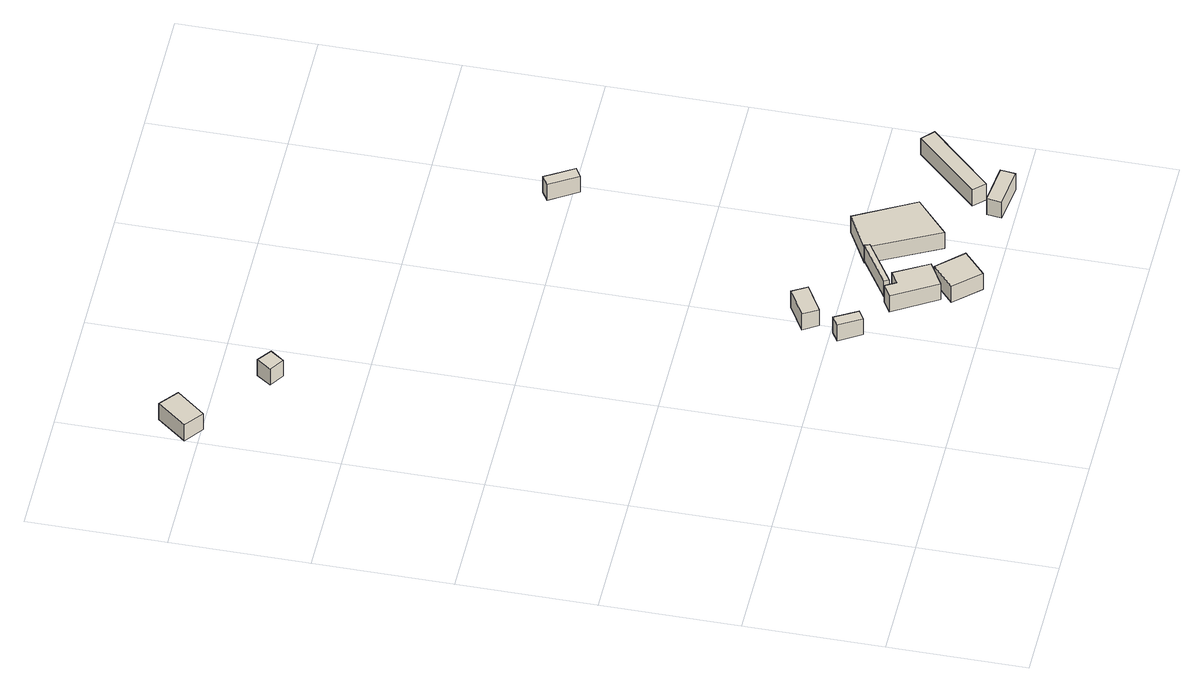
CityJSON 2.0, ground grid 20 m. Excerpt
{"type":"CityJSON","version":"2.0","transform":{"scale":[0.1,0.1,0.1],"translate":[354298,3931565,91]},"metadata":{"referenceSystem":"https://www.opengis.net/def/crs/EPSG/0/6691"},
"CityObjects":{
"building1":{"type":"Building","attributes":{"BuildingIDAttribute.prefecture":"14","BuildingIDAttribute.city":"14153","BuildingDetailAttribute.surveyYear":2015},"geometry":[{"type":"Solid","lod":"1","boundaries":[[[[0,1,2,3]],[[2,4,5,3]],[[1,6,4,2]],[[0,7,6,1]],[[3,5,7,0]],[[4,6,7,5]]]]}]},
"building2":{"type":"Building","attributes":{"BuildingIDAttribute.prefecture":"14","BuildingIDAttribute.city":"14153","BuildingDetailAttribute.surveyYear":2015},"geometry":[{"type":"Solid","lod":"1","boundaries":[[[[8,9,10,11]],[[10,12,13,11]],[[9,14,12,10]],[[8,15,14,9]],[[11,13,15,8]],[[12,14,15,13]]]]}]},
"building3":{"type":"Building","attributes":{"BuildingIDAttribute.prefecture":"14","BuildingIDAttribute.city":"14153","BuildingDetailAttribute.surveyYear":2015},"geometry":[{"type":"Solid","lod":"1","boundaries":[[[[16,17,18,19]],[[18,20,21,19]],[[17,22,20,18]],[[16,23,22,17]],[[19,21,23,16]],[[20,22,23,21]]]]}]},
"building4":{"type":"Building","attributes":{"BuildingIDAttribute.prefecture":"14","BuildingIDAttribute.city":"14153","BuildingDetailAttribute.surveyYear":2015},"geometry":[{"type":"Solid","lod":"1","boundaries":[[[[24,25,26,27]],[[26,28,29,27]],[[25,30,28,26]],[[24,31,30,25]],[[27,29,31,24]],[[28,30,31,29]]]]}]},
"building5":{"type":"Building","attributes":{"BuildingIDAttribute.prefecture":"14","BuildingIDAttribute.city":"14153","BuildingDetailAttribute.surveyYear":2015},"geometry":[{"type":"Solid","lod":"1","boundaries":[[[[32,33,34,35,36,37]],[[36,38,39,37]],[[35,40,38,36]],[[34,41,40,35]],[[33,42,41,34]],[[32,43,42,33]],[[37,39,43,32]],[[38,40,41,42,43,39]]]]}]},
"building6":{"type":"Building","attributes":{"BuildingIDAttribute.prefecture":"14","BuildingIDAttribute.city":"14153","BuildingDetailAttribute.surveyYear":2015},"geometry":[{"type":"Solid","lod":"1","boundaries":[[[[44,45,46,47]],[[46,48,49,47]],[[45,50,48,46]],[[44,51,50,45]],[[47,49,51,44]],[[48,50,51,49]]]]}]},
"building7":{"type":"Building","attributes":{"BuildingIDAttribute.prefecture":"14","BuildingIDAttribute.city":"14153","BuildingDetailAttribute.surveyYear":2015},"geometry":[{"type":"Solid","lod":"1","boundaries":[[[[52,53,54,55]],[[54,56,57,55]],[[53,58,56,54]],[[52,59,58,53]],[[55,57,59,52]],[[56,58,59,57]]]]}]},
"building8":{"type":"Building","attributes":{"BuildingIDAttribute.prefecture":"14","BuildingIDAttribute.city":"14153","BuildingDetailAttribute.surveyYear":2015},"geometry":[{"type":"Solid","lod":"1","boundaries":[[[[60,61,62,63,64]],[[63,65,66,64]],[[62,67,65,63]],[[61,68,67,62]],[[60,69,68,61]],[[64,66,69,60]],[[65,67,68,69,66]]]]}]},
"building9":{"type":"Building","attributes":{"BuildingIDAttribute.prefecture":"14","BuildingIDAttribute.city":"14153","BuildingDetailAttribute.surveyYear":2015},"geometry":[{"type":"Solid","lod":"1","boundaries":[[[[70,71,72,73]],[[72,74,75,73]],[[71,76,74,72]],[[70,77,76,71]],[[73,75,77,70]],[[74,76,77,75]]]]}]},
"building10":{"type":"Building","attributes":{"BuildingIDAttribute.prefecture":"14","BuildingIDAttribute.city":"14153","BuildingDetailAttribute.surveyYear":2015},"geometry":[{"type":"Solid","lod":"1","boundaries":[[[[78,79,80,81]],[[80,82,83,81]],[[79,84,82,80]],[[78,85,84,79]],[[81,83,85,78]],[[82,84,85,83]]]]}]},
"building11":{"type":"Building","attributes":{"BuildingIDAttribute.prefecture":"14","BuildingIDAttribute.city":"14153","BuildingDetailAttribute.surveyYear":2015},"geometry":[{"type":"Solid","lod":"1","boundaries":[[[[86,87,88,89]],[[88,90,91,89]],[[87,92,90,88]],[[86,93,92,87]],[[89,91,93,86]],[[90,92,93,91]]]]}]}
},
"vertices":[
[62,1040,9],[28,998,9],[1,1019,9],[35,1062,9],[1,1019,39],[35,1062,39],[28,998,39],[62,1040,39],
[122,925,19],[137,946,19],[157,931,19],[143,911,19],[157,931,49],[143,911,49],[137,946,49],[122,925,49],
[384,159,34],[370,151,34],[351,183,34],[365,192,34],[351,183,64],[365,192,64],[370,151,64],[384,159,64],
[375,213,34],[362,235,34],[403,259,34],[416,237,34],[403,259,64],[416,237,64],[362,235,64],[375,213,64],
[461,62,32],[423,126,32],[442,137,32],[451,121,32],[469,132,32],[497,83,32],[469,132,62],[497,83,62],[451,121,62],[442,137,62],[423,126,62],[461,62,62],
[528,41,31],[494,10,31],[460,47,31],[494,78,31],[460,47,61],[494,78,61],[494,10,61],[528,41,61],
[449,139,34],[512,179,34],[515,172,34],[452,132,34],[515,172,64],[452,132,64],[512,179,64],[449,139,64],
[563,78,30],[515,172,30],[512,179,30],[568,210,30],[615,124,30],[568,210,60],[615,124,60],[512,179,60],[515,172,60],[563,78,60],
[641,36,29],[700,29,29],[697,7,29],[638,14,29],[697,7,59],[638,14,59],[700,29,59],[641,36,59],
[652,58,30],[737,148,30],[754,132,30],[668,42,30],[754,132,60],[668,42,60],[737,148,60],[652,58,60],
[571,587,28],[546,628,28],[560,637,28],[585,596,28],[560,637,58],[585,596,58],[546,628,58],[571,587,58]
]}
